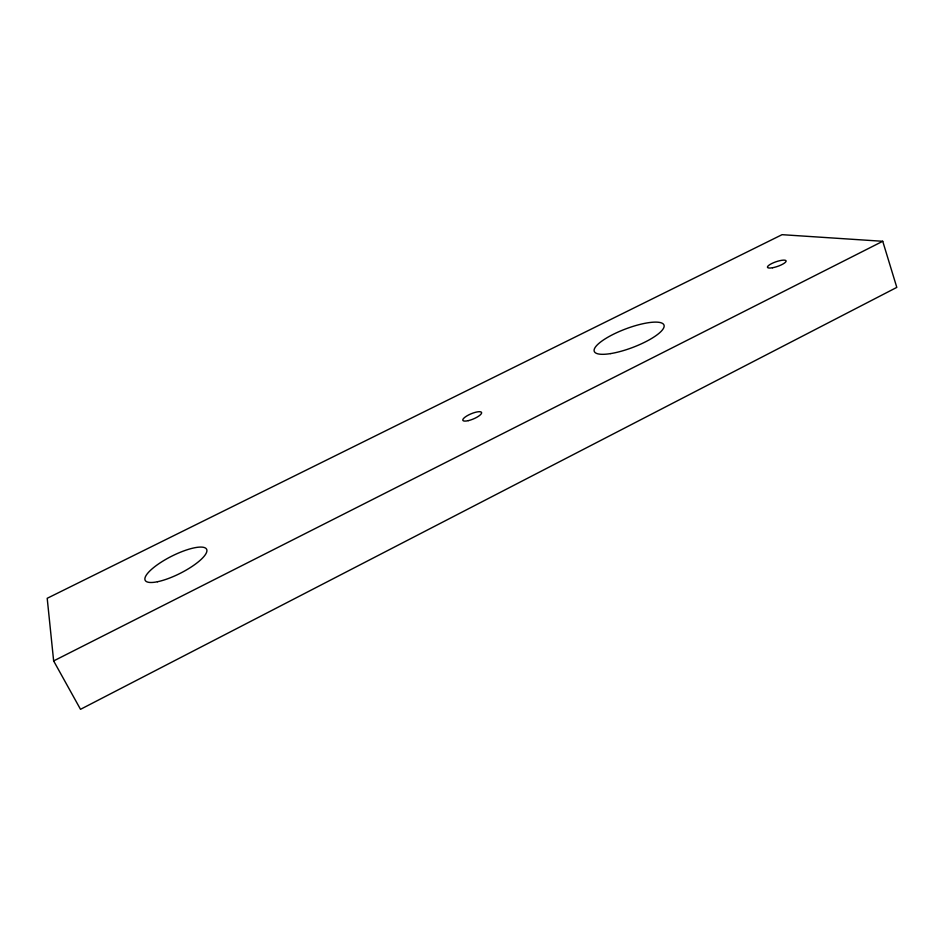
<?xml version="1.0" encoding="UTF-8"?>
<svg xmlns="http://www.w3.org/2000/svg" width="944" height="944" viewBox="0 0 944 944"><rect width="100%" height="100%" fill="white"/><g stroke="black" fill="none" stroke-linecap="round" stroke-linejoin="round"><path stroke-width="1.42" d="M53.643 660.93L882.734 241.286L896.8 287.389L80.511 709.322L53.643 660.93L47.2 598.295L782.057 234.678L882.734 241.286M772.534 267.754A9.865 2.443 -19.1 0 0 786.116 260.933A9.865 2.443 -19.1 0 0 771.661 263.588A9.865 2.443 -19.1 0 0 772.534 267.754M468.318 420.646A10.148 2.82 -22.7 0 0 481.593 412.528A10.148 2.82 -22.7 0 0 466.725 416.009A10.148 2.82 -22.7 0 0 468.318 420.646M610.674 353.587A37.276 9.912 -20.7 0 0 664.139 326.341A37.276 9.912 -20.7 0 0 612.538 334.695A37.276 9.912 -20.7 0 0 610.674 353.587M157.483 581.74A34.409 9.558 -26.8 0 0 206.712 551.91A34.409 9.558 -26.8 0 0 163.454 560.76A34.409 9.558 -26.8 0 0 157.483 581.74"/></g></svg>
